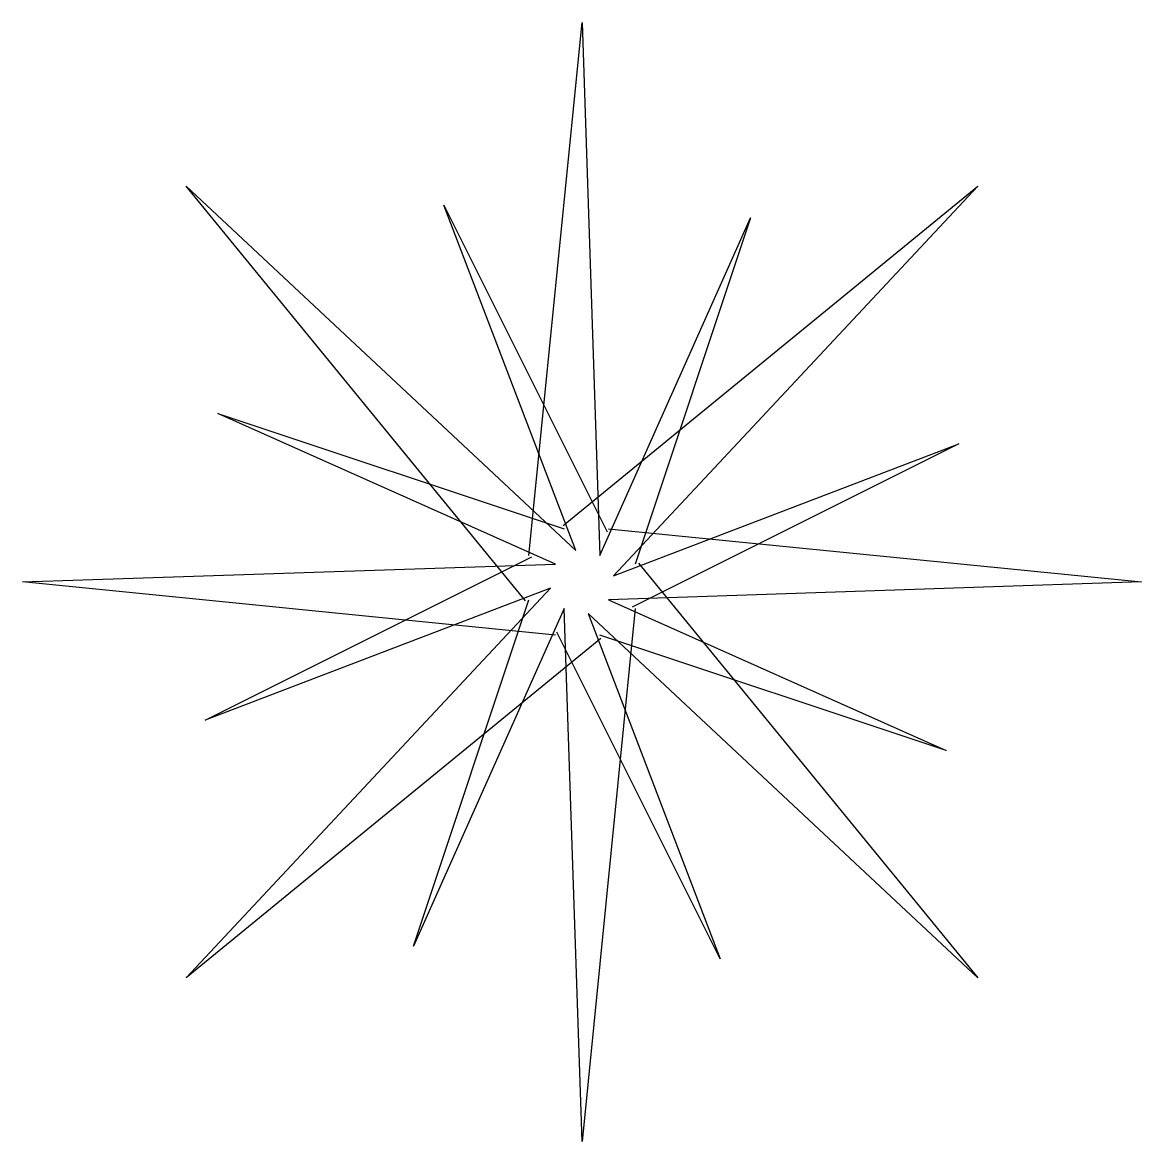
# Model space of a CAD drawing. Extents: x 17.64 to 25.07, y -2.29 to 5.15.
import ezdxf

# ---------------------------------------------------------------- set-up
doc = ezdxf.new("R2010")
doc.units = 0
doc.layers.get('0').update_dxf_attribs({"linetype": 'CONTINUOUS'})

msp = doc.modelspace()

# ---------------------------------------------------------------- linework, layer by layer
at = {"color": 0}
for p, q in [((21.0027, 1.606), (21.3563, 5.1457)), ((21.3563, 5.1457), (21.4741, 1.606)), ((18.7282, 4.0571), (21.3145, 1.6375)), ((20.9811, 1.3041), (18.7282, 4.0571)), ((21.2314, 1.8041), (23.9844, 4.0571)), ((23.9844, 4.0571), (21.5648, 1.4708)), ((21.3145, 1.6375), (20.4376, 3.931)), ((20.4376, 3.931), (21.5229, 1.7624)), ((21.4741, 1.606), (22.4759, 3.8478)), ((22.4759, 3.8478), (21.7099, 1.547)), ((21.1793, 1.5468), (18.9375, 2.5486)), ((18.9375, 2.5486), (21.2383, 1.7825)), ((21.5648, 1.4708), (23.8583, 2.3476)), ((23.8583, 2.3476), (21.6897, 1.2624)), ((21.5333, 1.7825), (25.073, 1.429)), ((18.8542, 0.5103), (21.0229, 1.5956)), ((17.6396, 1.429), (21.1793, 1.5468)), ((21.7314, 1.5538), (23.9844, -1.1991)), ((21.1793, 1.0754), (17.6396, 1.429)), ((25.073, 1.429), (21.5333, 1.3111)), ((18.7282, -1.1991), (21.1478, 1.3872)), ((21.1478, 1.3872), (18.8542, 0.5103)), ((20.2367, -0.9898), (21.0027, 1.311)), ((21.5333, 1.3111), (23.7751, 0.3094)), ((21.2384, 1.252), (20.2367, -0.9898)), ((21.3563, -2.2877), (21.2384, 1.252)), ((21.7099, 1.252), (21.3563, -2.2877)), ((23.9844, -1.1991), (21.3981, 1.2205)), ((21.3981, 1.2205), (22.275, -1.0731)), ((21.4811, 1.0538), (18.7282, -1.1991)), ((22.275, -1.0731), (21.1897, 1.0955)), ((23.7751, 0.3094), (21.4743, 1.0754))]:
    msp.add_line(p, q, dxfattribs=at)

doc.saveas('drawing.dxf')
